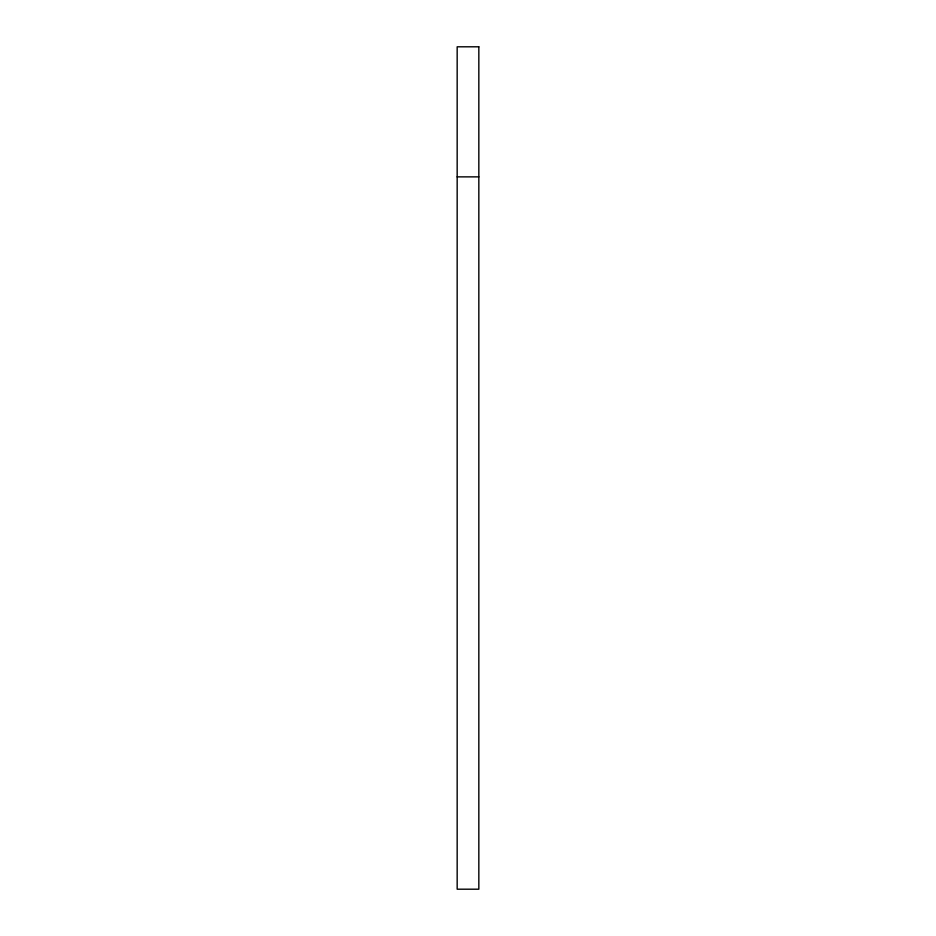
<?xml version="1.0" encoding="UTF-8"?>
<svg xmlns="http://www.w3.org/2000/svg" width="936" height="936" viewBox="0 0 936 936"><rect width="100%" height="100%" fill="white"/><g stroke="black" fill="none" stroke-linecap="round" stroke-linejoin="round"><path stroke-width="1.4" d="M457.166 176.869L478.834 176.869M478.834 46.8L457.166 46.8L457.166 889.2L478.834 889.2L478.834 46.8"/></g></svg>
